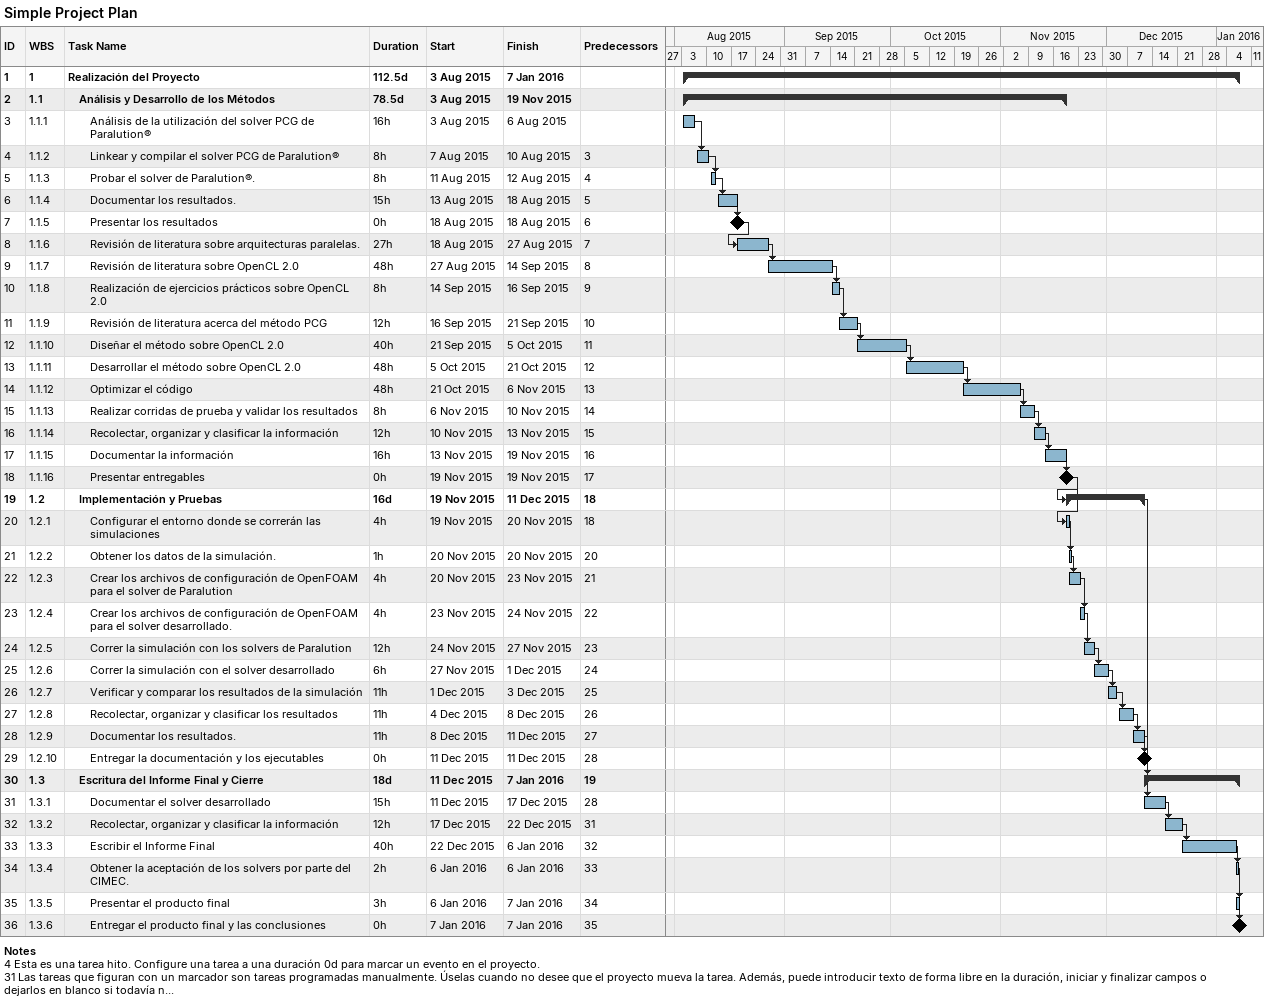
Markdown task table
Simple Project Plan

| ID | WBS | Task | Duration | Start | Finish | Predecessors |
|---|---|---|---|---|---|---|
| 1 | 1 | **Realización del Proyecto** | 112.5d | 2015-08-03 | 2016-01-07 |  |
| 2 | 1.1 | **Análisis y Desarrollo de los Métodos** | 78.5d | 2015-08-03 | 2015-11-19 |  |
| 3 | 1.1.1 | Análisis de la utilización del solver PCG de Paralution® | 16h | 2015-08-03 | 2015-08-06 |  |
| 4 | 1.1.2 | Linkear y compilar el solver PCG de Paralution® | 8h | 2015-08-07 | 2015-08-10 | 3 |
| 5 | 1.1.3 | Probar el solver de Paralution®. | 8h | 2015-08-11 | 2015-08-12 | 4 |
| 6 | 1.1.4 | Documentar los resultados. | 15h | 2015-08-13 | 2015-08-18 | 5 |
| 7 | 1.1.5 | Presentar los resultados | 0h | 2015-08-18 | 2015-08-18 | 6 |
| 8 | 1.1.6 | Revisión de literatura sobre arquitecturas paralelas. | 27h | 2015-08-18 | 2015-08-27 | 7 |
| 9 | 1.1.7 | Revisión de literatura sobre OpenCL 2.0 | 48h | 2015-08-27 | 2015-09-14 | 8 |
| 10 | 1.1.8 | Realización de ejercicios prácticos sobre OpenCL 2.0 | 8h | 2015-09-14 | 2015-09-16 | 9 |
| 11 | 1.1.9 | Revisión de literatura acerca del método PCG | 12h | 2015-09-16 | 2015-09-21 | 10 |
| 12 | 1.1.10 | Diseñar el método sobre OpenCL 2.0 | 40h | 2015-09-21 | 2015-10-05 | 11 |
| 13 | 1.1.11 | Desarrollar el método sobre OpenCL 2.0 | 48h | 2015-10-05 | 2015-10-21 | 12 |
| 14 | 1.1.12 | Optimizar el código | 48h | 2015-10-21 | 2015-11-06 | 13 |
| 15 | 1.1.13 | Realizar corridas de prueba y validar los resultados | 8h | 2015-11-06 | 2015-11-10 | 14 |
| 16 | 1.1.14 | Recolectar, organizar y clasificar la información | 12h | 2015-11-10 | 2015-11-13 | 15 |
| 17 | 1.1.15 | Documentar la información | 16h | 2015-11-13 | 2015-11-19 | 16 |
| 18 | 1.1.16 | Presentar entregables | 0h | 2015-11-19 | 2015-11-19 | 17 |
| 19 | 1.2 | **Implementación y Pruebas** | 16d | 2015-11-19 | 2015-12-11 | 18 |
| 20 | 1.2.1 | Configurar el entorno donde se correrán las simulaciones | 4h | 2015-11-19 | 2015-11-20 | 18 |
| 21 | 1.2.2 | Obtener los datos de la simulación. | 1h | 2015-11-20 | 2015-11-20 | 20 |
| 22 | 1.2.3 | Crear los archivos de configuración de OpenFOAM para el solver de Paralution | 4h | 2015-11-20 | 2015-11-23 | 21 |
| 23 | 1.2.4 | Crear los archivos de configuración de OpenFOAM para el solver desarrollado. | 4h | 2015-11-23 | 2015-11-24 | 22 |
| 24 | 1.2.5 | Correr la simulación con los solvers de Paralution | 12h | 2015-11-24 | 2015-11-27 | 23 |
| 25 | 1.2.6 | Correr la simulación con el solver desarrollado | 6h | 2015-11-27 | 2015-12-01 | 24 |
| 26 | 1.2.7 | Verificar y comparar los resultados de la simulación | 11h | 2015-12-01 | 2015-12-03 | 25 |
| 27 | 1.2.8 | Recolectar, organizar y clasificar los resultados | 11h | 2015-12-04 | 2015-12-08 | 26 |
| 28 | 1.2.9 | Documentar los resultados. | 11h | 2015-12-08 | 2015-12-11 | 27 |
| 29 | 1.2.10 | Entregar la documentación y los ejecutables | 0h | 2015-12-11 | 2015-12-11 | 28 |
| 30 | 1.3 | **Escritura del Informe Final y Cierre** | 18d | 2015-12-11 | 2016-01-07 | 19 |
| 31 | 1.3.1 | Documentar el solver desarrollado | 15h | 2015-12-11 | 2015-12-17 | 28 |
| 32 | 1.3.2 | Recolectar, organizar y clasificar la información | 12h | 2015-12-17 | 2015-12-22 | 31 |
| 33 | 1.3.3 | Escribir el Informe Final | 40h | 2015-12-22 | 2016-01-06 | 32 |
| 34 | 1.3.4 | Obtener la aceptación de los solvers por parte del CIMEC. | 2h | 2016-01-06 | 2016-01-06 | 33 |
| 35 | 1.3.5 | Presentar el producto final | 3h | 2016-01-06 | 2016-01-07 | 34 |
| 36 | 1.3.6 | Entregar el producto final y las conclusiones | 0h | 2016-01-07 | 2016-01-07 | 35 |

Notes
- 4: Esta es una tarea hito. Configure una tarea a una duración 0d para marcar un evento en el proyecto.
- 31: Las tareas que figuran con un marcador son tareas programadas manualmente. Úselas cuando no desee que el proyecto mueva la tarea. Además, puede introducir texto de forma libre en la duración, iniciar y finalizar campos o dejarlos en blanco si todavía n...
